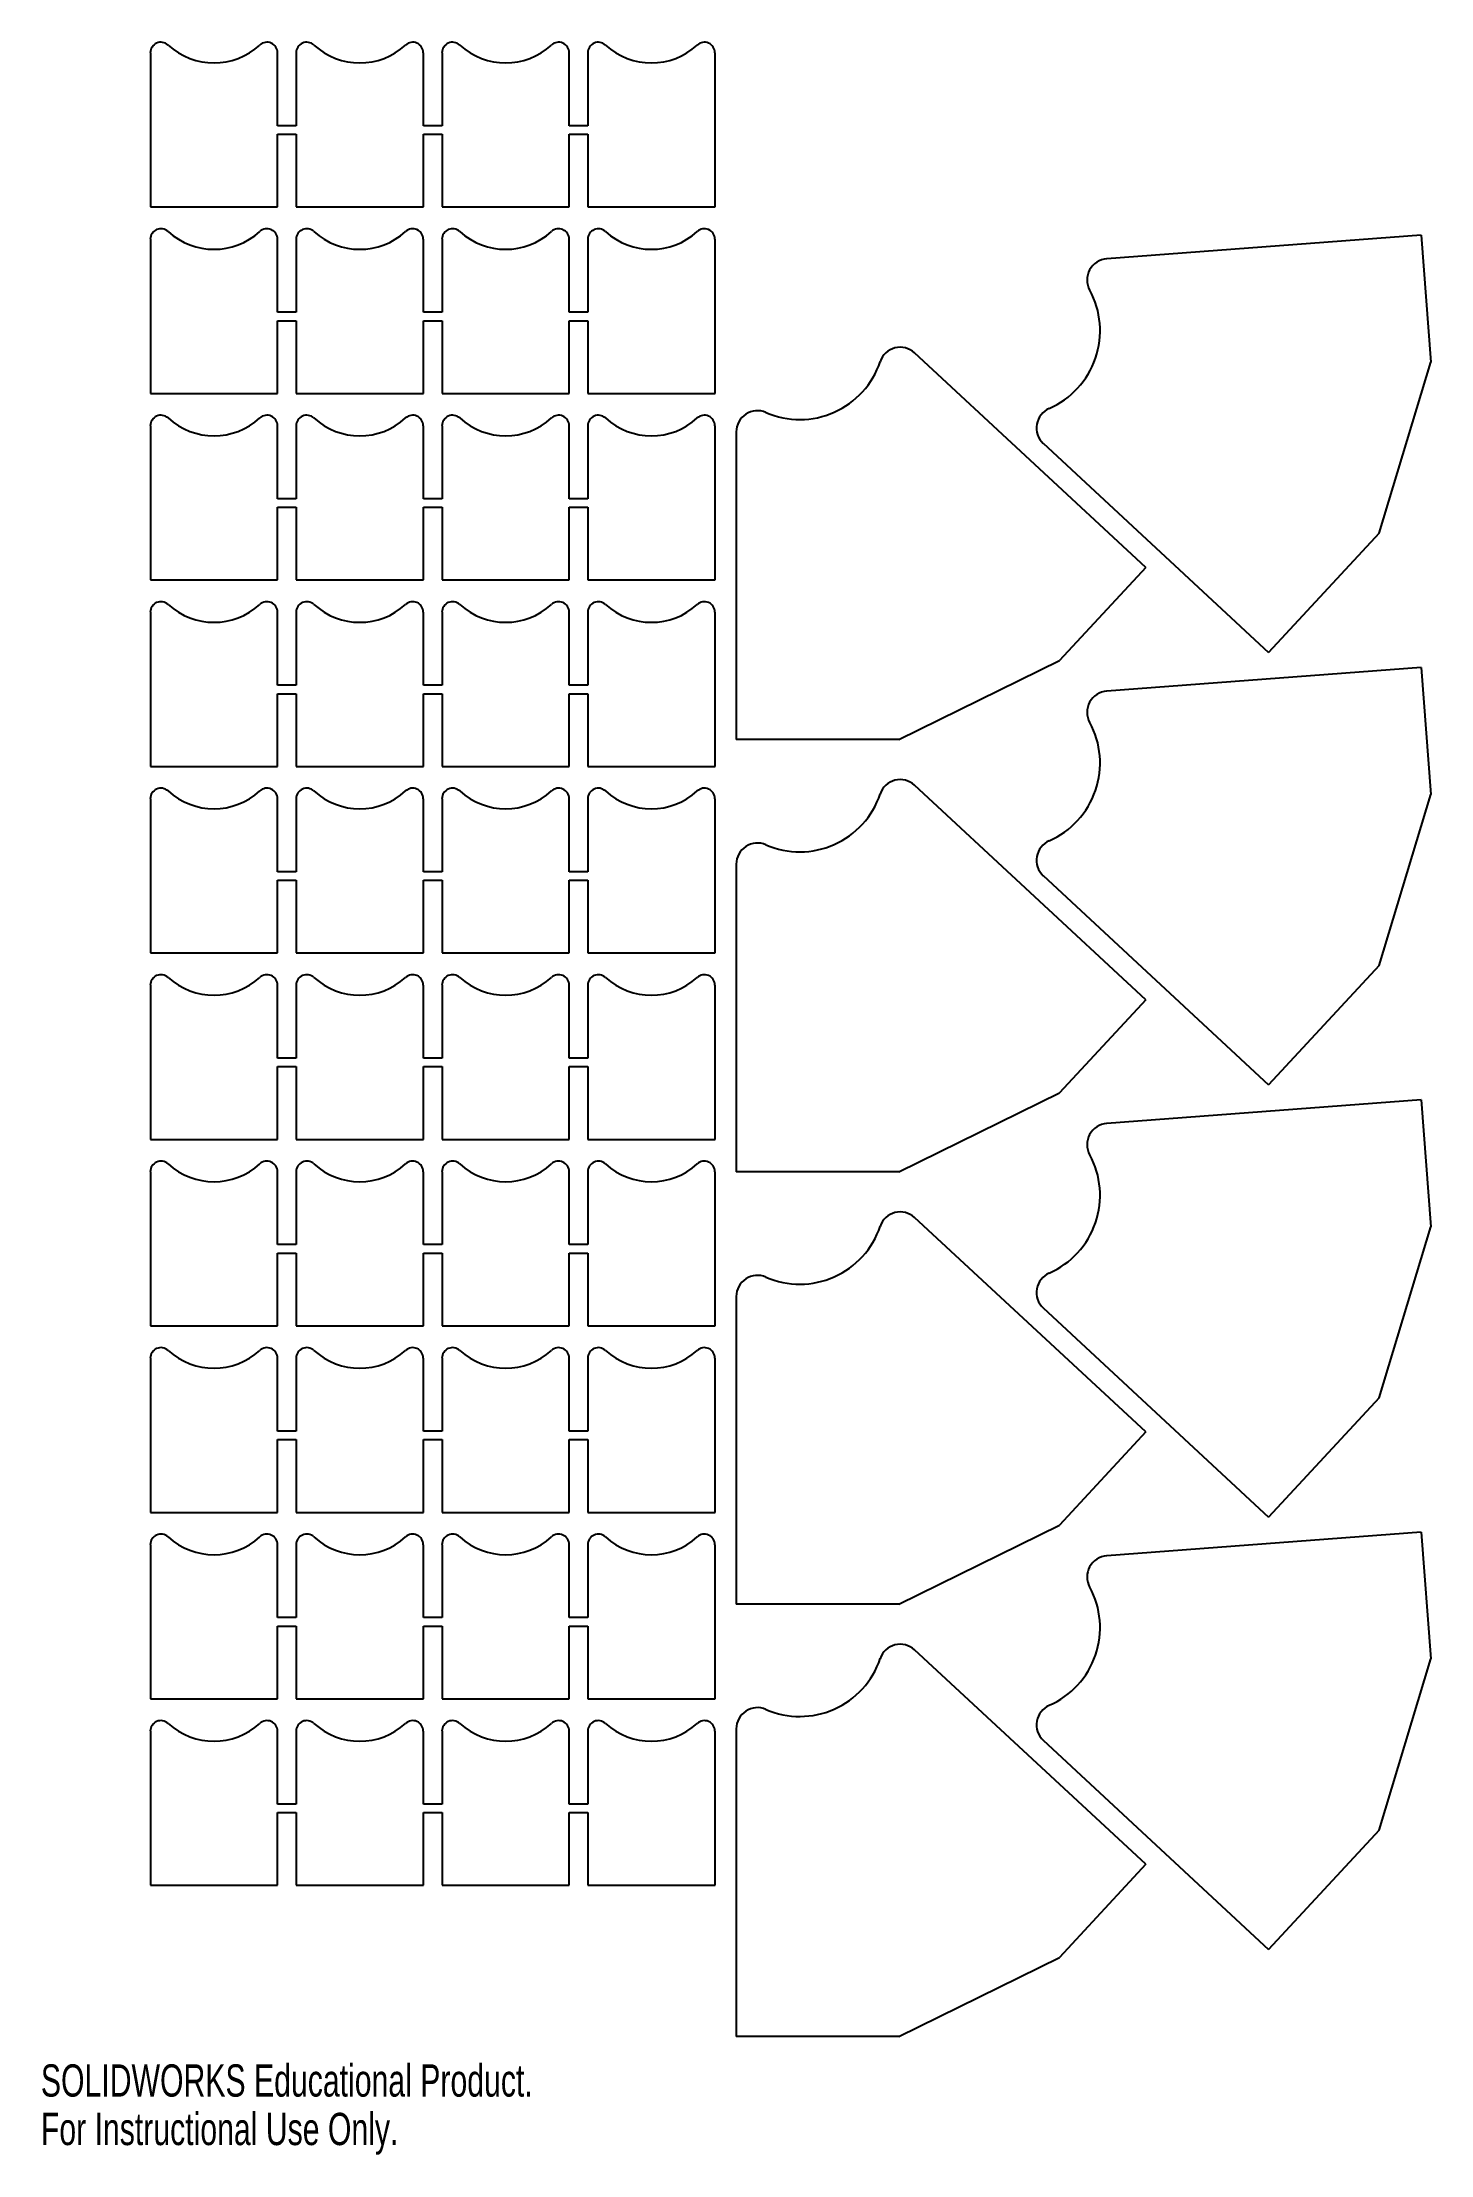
# Model space of a CAD drawing. Header units: inches. Extents: x 0 to 8.2, y -0.6 to 11.9.
import ezdxf

# ---------------------------------------------------------------- set-up
doc = ezdxf.new("R2010")
doc.units = ezdxf.units.IN
doc.header["$MEASUREMENT"] = 0
doc.styles.add('SLDTEXTSTYLE0', font='TXT', dxfattribs={"width": 0.7})

msp = doc.modelspace()

# ---------------------------------------------------------------- linework, layer by layer
at = {"color": 7, "linetype": 'Continuous', "lineweight": 25}
for p, q in [((0.646, 11.825), (0.646, 10.916)), ((1.396, 11.395), (1.396, 11.825)), ((1.506, 11.825), (1.506, 11.395)), ((2.256, 11.395), (2.256, 11.825)), ((2.366, 11.825), (2.366, 11.395)), ((3.116, 11.395), (3.116, 11.825)), ((3.226, 11.825), (3.226, 11.395)), ((3.976, 10.916), (3.976, 11.825)), ((1.506, 11.395), (1.396, 11.395)), ((1.396, 11.345), (1.506, 11.345)), ((1.396, 10.916), (1.396, 11.345)), ((1.506, 11.345), (1.506, 10.916)), ((2.366, 11.395), (2.256, 11.395)), ((2.256, 10.916), (2.256, 11.345)), ((2.256, 11.345), (2.366, 11.345)), ((2.366, 11.345), (2.366, 10.916)), ((3.226, 11.395), (3.116, 11.395)), ((3.116, 10.916), (3.116, 11.345)), ((3.116, 11.345), (3.226, 11.345)), ((3.226, 11.345), (3.226, 10.916)), ((0.646, 10.916), (1.396, 10.916)), ((1.506, 10.916), (2.256, 10.916)), ((2.366, 10.916), (3.116, 10.916)), ((3.226, 10.916), (3.976, 10.916)), ((0.646, 10.725), (0.646, 9.816)), ((1.396, 10.295), (1.396, 10.725)), ((1.506, 10.725), (1.506, 10.295)), ((2.256, 10.295), (2.256, 10.725)), ((2.366, 10.725), (2.366, 10.295)), ((3.116, 10.295), (3.116, 10.725)), ((3.226, 10.725), (3.226, 10.295)), ((3.976, 9.816), (3.976, 10.725)), ((8.141, 10.749), (6.286, 10.61)), ((8.141, 10.749), (8.197, 10.001)), ((1.506, 10.295), (1.396, 10.295)), ((1.396, 10.245), (1.506, 10.245)), ((1.396, 9.816), (1.396, 10.245)), ((1.506, 10.245), (1.506, 9.816)), ((2.366, 10.295), (2.256, 10.295)), ((2.256, 9.816), (2.256, 10.245)), ((2.256, 10.245), (2.366, 10.245)), ((2.366, 10.245), (2.366, 9.816)), ((3.226, 10.295), (3.116, 10.295)), ((3.116, 9.816), (3.116, 10.245)), ((3.116, 10.245), (3.226, 10.245)), ((3.226, 10.245), (3.226, 9.816)), ((6.517, 8.79), (5.153, 10.055)), ((7.893, 8.991), (8.197, 10.001)), ((0.646, 9.816), (1.396, 9.816)), ((1.506, 9.816), (2.256, 9.816)), ((2.366, 9.816), (3.116, 9.816)), ((3.226, 9.816), (3.976, 9.816)), ((0.646, 9.625), (0.646, 8.716)), ((1.396, 9.195), (1.396, 9.625)), ((1.506, 9.625), (1.506, 9.195)), ((2.256, 9.195), (2.256, 9.625)), ((2.366, 9.625), (2.366, 9.195)), ((3.116, 9.195), (3.116, 9.625)), ((3.226, 9.625), (3.226, 9.195)), ((3.976, 8.716), (3.976, 9.625)), ((4.101, 9.589), (4.101, 7.775)), ((5.912, 9.522), (7.241, 8.288)), ((1.506, 9.195), (1.396, 9.195)), ((1.396, 9.145), (1.506, 9.145)), ((1.396, 8.716), (1.396, 9.145)), ((1.506, 9.145), (1.506, 8.716)), ((2.366, 9.195), (2.256, 9.195)), ((2.256, 8.716), (2.256, 9.145)), ((2.256, 9.145), (2.366, 9.145)), ((2.366, 9.145), (2.366, 8.716)), ((3.226, 9.195), (3.116, 9.195)), ((3.116, 8.716), (3.116, 9.145)), ((3.116, 9.145), (3.226, 9.145)), ((3.226, 9.145), (3.226, 8.716)), ((7.893, 8.991), (7.241, 8.288)), ((6.517, 8.79), (6.007, 8.24)), ((0.646, 8.716), (1.396, 8.716)), ((1.506, 8.716), (2.256, 8.716)), ((2.366, 8.716), (3.116, 8.716)), ((3.226, 8.716), (3.976, 8.716)), ((0.646, 8.525), (0.646, 7.616)), ((1.396, 8.095), (1.396, 8.525)), ((1.506, 8.525), (1.506, 8.095)), ((2.256, 8.095), (2.256, 8.525)), ((2.366, 8.525), (2.366, 8.095)), ((3.116, 8.095), (3.116, 8.525)), ((3.226, 8.525), (3.226, 8.095)), ((3.976, 7.616), (3.976, 8.525)), ((5.059, 7.775), (6.007, 8.24)), ((8.141, 8.199), (6.286, 8.06)), ((8.141, 8.199), (8.197, 7.451)), ((1.506, 8.095), (1.396, 8.095)), ((1.396, 8.045), (1.506, 8.045)), ((1.396, 7.616), (1.396, 8.045)), ((1.506, 8.045), (1.506, 7.616)), ((2.366, 8.095), (2.256, 8.095)), ((2.256, 7.616), (2.256, 8.045)), ((2.256, 8.045), (2.366, 8.045)), ((2.366, 8.045), (2.366, 7.616)), ((3.226, 8.095), (3.116, 8.095)), ((3.116, 7.616), (3.116, 8.045)), ((3.116, 8.045), (3.226, 8.045)), ((3.226, 8.045), (3.226, 7.616)), ((5.059, 7.775), (4.101, 7.775)), ((0.646, 7.616), (1.396, 7.616)), ((1.506, 7.616), (2.256, 7.616)), ((2.366, 7.616), (3.116, 7.616)), ((3.226, 7.616), (3.976, 7.616)), ((6.517, 6.24), (5.153, 7.505)), ((0.646, 7.425), (0.646, 6.516)), ((1.396, 6.995), (1.396, 7.425)), ((1.506, 7.425), (1.506, 6.995)), ((2.256, 6.995), (2.256, 7.425)), ((2.366, 7.425), (2.366, 6.995)), ((3.116, 6.995), (3.116, 7.425)), ((3.226, 7.425), (3.226, 6.995)), ((3.976, 6.516), (3.976, 7.425)), ((7.893, 6.441), (8.197, 7.451)), ((1.506, 6.995), (1.396, 6.995)), ((2.366, 6.995), (2.256, 6.995)), ((3.226, 6.995), (3.116, 6.995)), ((4.101, 7.039), (4.101, 5.225)), ((1.396, 6.945), (1.506, 6.945)), ((1.396, 6.516), (1.396, 6.945)), ((1.506, 6.945), (1.506, 6.516)), ((2.256, 6.516), (2.256, 6.945)), ((2.256, 6.945), (2.366, 6.945)), ((2.366, 6.945), (2.366, 6.516)), ((3.116, 6.516), (3.116, 6.945)), ((3.116, 6.945), (3.226, 6.945)), ((3.226, 6.945), (3.226, 6.516)), ((5.912, 6.972), (7.241, 5.738)), ((0.646, 6.516), (1.396, 6.516)), ((1.506, 6.516), (2.256, 6.516)), ((2.366, 6.516), (3.116, 6.516)), ((3.226, 6.516), (3.976, 6.516)), ((7.893, 6.441), (7.241, 5.738)), ((0.646, 6.325), (0.646, 5.416)), ((1.396, 5.895), (1.396, 6.325)), ((1.506, 6.325), (1.506, 5.895)), ((2.256, 5.895), (2.256, 6.325)), ((2.366, 6.325), (2.366, 5.895)), ((3.116, 5.895), (3.116, 6.325)), ((3.226, 6.325), (3.226, 5.895)), ((3.976, 5.416), (3.976, 6.325)), ((6.517, 6.24), (6.007, 5.69)), ((1.506, 5.895), (1.396, 5.895)), ((2.366, 5.895), (2.256, 5.895)), ((3.226, 5.895), (3.116, 5.895)), ((1.396, 5.845), (1.506, 5.845)), ((1.396, 5.416), (1.396, 5.845)), ((1.506, 5.845), (1.506, 5.416)), ((2.256, 5.416), (2.256, 5.845)), ((2.256, 5.845), (2.366, 5.845)), ((2.366, 5.845), (2.366, 5.416)), ((3.116, 5.416), (3.116, 5.845)), ((3.116, 5.845), (3.226, 5.845)), ((3.226, 5.845), (3.226, 5.416)), ((5.059, 5.225), (6.007, 5.69)), ((8.141, 5.649), (6.286, 5.51)), ((8.141, 5.649), (8.197, 4.901)), ((0.646, 5.416), (1.396, 5.416)), ((1.506, 5.416), (2.256, 5.416)), ((2.366, 5.416), (3.116, 5.416)), ((3.226, 5.416), (3.976, 5.416)), ((0.646, 5.225), (0.646, 4.316)), ((1.396, 4.795), (1.396, 5.225)), ((1.506, 5.225), (1.506, 4.795)), ((2.256, 4.795), (2.256, 5.225)), ((2.366, 5.225), (2.366, 4.795)), ((3.116, 4.795), (3.116, 5.225)), ((3.226, 5.225), (3.226, 4.795)), ((3.976, 4.316), (3.976, 5.225)), ((5.059, 5.225), (4.101, 5.225)), ((6.517, 3.69), (5.153, 4.955)), ((7.893, 3.891), (8.197, 4.901)), ((1.506, 4.795), (1.396, 4.795)), ((1.396, 4.745), (1.506, 4.745)), ((1.396, 4.316), (1.396, 4.745)), ((1.506, 4.745), (1.506, 4.316)), ((2.366, 4.795), (2.256, 4.795)), ((2.256, 4.316), (2.256, 4.745)), ((2.256, 4.745), (2.366, 4.745)), ((2.366, 4.745), (2.366, 4.316)), ((3.226, 4.795), (3.116, 4.795)), ((3.116, 4.316), (3.116, 4.745)), ((3.116, 4.745), (3.226, 4.745)), ((3.226, 4.745), (3.226, 4.316)), ((4.101, 4.489), (4.101, 2.675)), ((5.912, 4.422), (7.241, 3.188)), ((0.646, 4.316), (1.396, 4.316)), ((1.506, 4.316), (2.256, 4.316)), ((2.366, 4.316), (3.116, 4.316)), ((3.226, 4.316), (3.976, 4.316)), ((0.646, 4.125), (0.646, 3.216)), ((1.396, 3.695), (1.396, 4.125)), ((1.506, 4.125), (1.506, 3.695)), ((2.256, 3.695), (2.256, 4.125)), ((2.366, 4.125), (2.366, 3.695)), ((3.116, 3.695), (3.116, 4.125)), ((3.226, 4.125), (3.226, 3.695)), ((3.976, 3.216), (3.976, 4.125)), ((7.893, 3.891), (7.241, 3.188)), ((1.506, 3.695), (1.396, 3.695)), ((1.396, 3.645), (1.506, 3.645)), ((1.396, 3.216), (1.396, 3.645)), ((1.506, 3.645), (1.506, 3.216)), ((2.366, 3.695), (2.256, 3.695)), ((2.256, 3.216), (2.256, 3.645)), ((2.256, 3.645), (2.366, 3.645)), ((2.366, 3.645), (2.366, 3.216)), ((3.226, 3.695), (3.116, 3.695)), ((3.116, 3.216), (3.116, 3.645)), ((3.116, 3.645), (3.226, 3.645)), ((3.226, 3.645), (3.226, 3.216)), ((6.517, 3.69), (6.007, 3.14)), ((0.646, 3.216), (1.396, 3.216)), ((1.506, 3.216), (2.256, 3.216)), ((2.366, 3.216), (3.116, 3.216)), ((3.226, 3.216), (3.976, 3.216)), ((5.059, 2.675), (6.007, 3.14)), ((0.646, 3.025), (0.646, 2.116)), ((1.396, 2.595), (1.396, 3.025)), ((1.506, 3.025), (1.506, 2.595)), ((2.256, 2.595), (2.256, 3.025)), ((2.366, 3.025), (2.366, 2.595)), ((3.116, 2.595), (3.116, 3.025)), ((3.226, 3.025), (3.226, 2.595)), ((3.976, 2.116), (3.976, 3.025)), ((8.141, 3.099), (6.286, 2.96)), ((8.141, 3.099), (8.197, 2.351)), ((5.059, 2.675), (4.101, 2.675)), ((1.506, 2.595), (1.396, 2.595)), ((1.396, 2.545), (1.506, 2.545)), ((1.396, 2.116), (1.396, 2.545)), ((1.506, 2.545), (1.506, 2.116)), ((2.366, 2.595), (2.256, 2.595)), ((2.256, 2.116), (2.256, 2.545)), ((2.256, 2.545), (2.366, 2.545)), ((2.366, 2.545), (2.366, 2.116)), ((3.226, 2.595), (3.116, 2.595)), ((3.116, 2.116), (3.116, 2.545)), ((3.116, 2.545), (3.226, 2.545)), ((3.226, 2.545), (3.226, 2.116)), ((6.517, 1.14), (5.153, 2.405)), ((7.893, 1.341), (8.197, 2.351)), ((0.646, 2.116), (1.396, 2.116)), ((1.506, 2.116), (2.256, 2.116)), ((2.366, 2.116), (3.116, 2.116)), ((3.226, 2.116), (3.976, 2.116)), ((0.646, 1.925), (0.646, 1.016)), ((1.396, 1.495), (1.396, 1.925)), ((1.506, 1.925), (1.506, 1.495)), ((2.256, 1.495), (2.256, 1.925)), ((2.366, 1.925), (2.366, 1.495)), ((3.116, 1.495), (3.116, 1.925)), ((3.226, 1.925), (3.226, 1.495)), ((3.976, 1.016), (3.976, 1.925)), ((4.101, 1.939), (4.101, 0.125)), ((5.912, 1.872), (7.241, 0.638)), ((1.506, 1.495), (1.396, 1.495)), ((2.366, 1.495), (2.256, 1.495)), ((3.226, 1.495), (3.116, 1.495)), ((1.396, 1.445), (1.506, 1.445)), ((1.396, 1.016), (1.396, 1.445)), ((1.506, 1.445), (1.506, 1.016)), ((2.256, 1.016), (2.256, 1.445)), ((2.256, 1.445), (2.366, 1.445)), ((2.366, 1.445), (2.366, 1.016)), ((3.116, 1.016), (3.116, 1.445)), ((3.116, 1.445), (3.226, 1.445)), ((3.226, 1.445), (3.226, 1.016)), ((7.893, 1.341), (7.241, 0.638)), ((6.517, 1.14), (6.007, 0.59)), ((0.646, 1.016), (1.396, 1.016)), ((1.506, 1.016), (2.256, 1.016)), ((2.366, 1.016), (3.116, 1.016)), ((3.226, 1.016), (3.976, 1.016)), ((5.059, 0.125), (6.007, 0.59)), ((5.059, 0.125), (4.101, 0.125))]:
    msp.add_line(p, q, dxfattribs=at)
for centre, radius, start, end in [((0.708, 11.825), 0.0625, 47.4934, 180), ((1.021, 12.166), 0.4, 227.4934, 312.5066), ((1.333, 11.825), 0.0625, 360, 132.5066), ((1.568, 11.825), 0.0625, 47.4934, 180), ((1.881, 12.166), 0.4, 227.4934, 312.5066), ((2.193, 11.825), 0.0625, 360, 132.5066), ((2.428, 11.825), 0.0625, 47.4934, 180), ((2.741, 12.166), 0.4, 227.4934, 312.5066), ((3.053, 11.825), 0.0625, 360, 132.5066), ((3.288, 11.825), 0.0625, 47.4934, 180), ((3.601, 12.166), 0.4, 227.4934, 312.5066), ((3.913, 11.825), 0.0625, 360, 132.5066), ((0.708, 10.725), 0.0625, 47.4934, 180), ((1.021, 11.066), 0.4, 227.4934, 312.5066), ((1.333, 10.725), 0.0625, 360, 132.5066), ((1.568, 10.725), 0.0625, 47.4934, 180), ((1.881, 11.066), 0.4, 227.4934, 312.5066), ((2.193, 10.725), 0.0625, 360, 132.5066), ((2.428, 10.725), 0.0625, 47.4934, 180), ((2.741, 11.066), 0.4, 227.4934, 312.5066), ((3.053, 10.725), 0.0625, 360, 132.5066), ((3.288, 10.725), 0.0625, 47.4934, 180), ((3.601, 11.066), 0.4, 227.4934, 312.5066), ((3.913, 10.725), 0.0625, 360, 132.5066), ((6.295, 10.485), 0.125, 94.28, 208.6036), ((5.747, 10.186), 0.5, 293.5618, 28.6036), ((4.476, 10.162), 0.5, 246.4218, 341.4636), ((5.068, 9.963), 0.125, 47.14, 161.4636), ((5.997, 9.613), 0.125, 113.5618, 227.14), ((0.708, 9.625), 0.0625, 47.4934, 180), ((1.021, 9.966), 0.4, 227.4934, 312.5066), ((1.333, 9.625), 0.0625, 360, 132.5066), ((1.568, 9.625), 0.0625, 47.4934, 180), ((1.881, 9.966), 0.4, 227.4934, 312.5066), ((2.193, 9.625), 0.0625, 360, 132.5066), ((2.428, 9.625), 0.0625, 47.4934, 180), ((2.741, 9.966), 0.4, 227.4934, 312.5066), ((3.053, 9.625), 0.0625, 360, 132.5066), ((3.288, 9.625), 0.0625, 47.4934, 180), ((3.601, 9.966), 0.4, 227.4934, 312.5066), ((3.913, 9.625), 0.0625, 360, 132.5066), ((4.226, 9.589), 0.125, 66.4218, 180), ((0.708, 8.525), 0.0625, 47.4934, 180), ((1.021, 8.866), 0.4, 227.4934, 312.5066), ((1.333, 8.525), 0.0625, 360, 132.5066), ((1.568, 8.525), 0.0625, 47.4934, 180), ((1.881, 8.866), 0.4, 227.4934, 312.5066), ((2.193, 8.525), 0.0625, 360, 132.5066), ((2.428, 8.525), 0.0625, 47.4934, 180), ((2.741, 8.866), 0.4, 227.4934, 312.5066), ((3.053, 8.525), 0.0625, 360, 132.5066), ((3.288, 8.525), 0.0625, 47.4934, 180), ((3.601, 8.866), 0.4, 227.4934, 312.5066), ((3.913, 8.525), 0.0625, 360, 132.5066), ((6.295, 7.935), 0.125, 94.28, 208.6036), ((5.747, 7.636), 0.5, 293.5618, 28.6036), ((0.708, 7.425), 0.0625, 47.4934, 180), ((1.333, 7.425), 0.0625, 360, 132.5066), ((1.568, 7.425), 0.0625, 47.4934, 180), ((2.193, 7.425), 0.0625, 360, 132.5066), ((2.428, 7.425), 0.0625, 47.4934, 180), ((3.053, 7.425), 0.0625, 360, 132.5066), ((3.288, 7.425), 0.0625, 47.4934, 180), ((3.913, 7.425), 0.0625, 360, 132.5066), ((5.068, 7.413), 0.125, 47.14, 161.4636), ((1.021, 7.766), 0.4, 227.4934, 312.5066), ((1.881, 7.766), 0.4, 227.4934, 312.5066), ((2.741, 7.766), 0.4, 227.4934, 312.5066), ((3.601, 7.766), 0.4, 227.4934, 312.5066), ((4.476, 7.612), 0.5, 246.4218, 341.4636), ((4.226, 7.039), 0.125, 66.4218, 180), ((5.997, 7.063), 0.125, 113.5618, 227.14), ((0.708, 6.325), 0.0625, 47.4934, 180), ((1.021, 6.666), 0.4, 227.4934, 312.5066), ((1.333, 6.325), 0.0625, 360, 132.5066), ((1.568, 6.325), 0.0625, 47.4934, 180), ((1.881, 6.666), 0.4, 227.4934, 312.5066), ((2.193, 6.325), 0.0625, 360, 132.5066), ((2.428, 6.325), 0.0625, 47.4934, 180), ((2.741, 6.666), 0.4, 227.4934, 312.5066), ((3.053, 6.325), 0.0625, 360, 132.5066), ((3.288, 6.325), 0.0625, 47.4934, 180), ((3.601, 6.666), 0.4, 227.4934, 312.5066), ((3.913, 6.325), 0.0625, 360, 132.5066), ((6.295, 5.385), 0.125, 94.28, 208.6036), ((0.708, 5.225), 0.0625, 47.4934, 180), ((1.021, 5.566), 0.4, 227.4934, 312.5066), ((1.333, 5.225), 0.0625, 360, 132.5066), ((1.568, 5.225), 0.0625, 47.4934, 180), ((1.881, 5.566), 0.4, 227.4934, 312.5066), ((2.193, 5.225), 0.0625, 360, 132.5066), ((2.428, 5.225), 0.0625, 47.4934, 180), ((2.741, 5.566), 0.4, 227.4934, 312.5066), ((3.053, 5.225), 0.0625, 360, 132.5066), ((3.288, 5.225), 0.0625, 47.4934, 180), ((3.601, 5.566), 0.4, 227.4934, 312.5066), ((3.913, 5.225), 0.0625, 360, 132.5066), ((5.747, 5.086), 0.5, 293.5618, 28.6036), ((5.068, 4.863), 0.125, 47.14, 161.4636), ((4.476, 5.062), 0.5, 246.4218, 341.4636), ((4.226, 4.489), 0.125, 66.4218, 180), ((5.997, 4.513), 0.125, 113.5618, 227.14), ((0.708, 4.125), 0.0625, 47.4934, 180), ((1.021, 4.466), 0.4, 227.4934, 312.5066), ((1.333, 4.125), 0.0625, 360, 132.5066), ((1.568, 4.125), 0.0625, 47.4934, 180), ((1.881, 4.466), 0.4, 227.4934, 312.5066), ((2.193, 4.125), 0.0625, 360, 132.5066), ((2.428, 4.125), 0.0625, 47.4934, 180), ((2.741, 4.466), 0.4, 227.4934, 312.5066), ((3.053, 4.125), 0.0625, 360, 132.5066), ((3.288, 4.125), 0.0625, 47.4934, 180), ((3.601, 4.466), 0.4, 227.4934, 312.5066), ((3.913, 4.125), 0.0625, 360, 132.5066), ((0.708, 3.025), 0.0625, 47.4934, 180), ((1.021, 3.366), 0.4, 227.4934, 312.5066), ((1.333, 3.025), 0.0625, 360, 132.5066), ((1.568, 3.025), 0.0625, 47.4934, 180), ((1.881, 3.366), 0.4, 227.4934, 312.5066), ((2.193, 3.025), 0.0625, 360, 132.5066), ((2.428, 3.025), 0.0625, 47.4934, 180), ((2.741, 3.366), 0.4, 227.4934, 312.5066), ((3.053, 3.025), 0.0625, 360, 132.5066), ((3.288, 3.025), 0.0625, 47.4934, 180), ((3.601, 3.366), 0.4, 227.4934, 312.5066), ((3.913, 3.025), 0.0625, 360, 132.5066), ((6.295, 2.835), 0.125, 94.28, 208.6036), ((5.747, 2.536), 0.5, 293.5618, 28.6036), ((5.068, 2.313), 0.125, 47.14, 161.4636), ((4.476, 2.512), 0.5, 246.4218, 341.4636), ((4.226, 1.939), 0.125, 66.4218, 180), ((5.997, 1.963), 0.125, 113.5618, 227.14), ((0.708, 1.925), 0.0625, 47.4934, 180), ((1.021, 2.266), 0.4, 227.4934, 312.5066), ((1.333, 1.925), 0.0625, 360, 132.5066), ((1.568, 1.925), 0.0625, 47.4934, 180), ((1.881, 2.266), 0.4, 227.4934, 312.5066), ((2.193, 1.925), 0.0625, 360, 132.5066), ((2.428, 1.925), 0.0625, 47.4934, 180), ((2.741, 2.266), 0.4, 227.4934, 312.5066), ((3.053, 1.925), 0.0625, 360, 132.5066), ((3.288, 1.925), 0.0625, 47.4934, 180), ((3.601, 2.266), 0.4, 227.4934, 312.5066), ((3.913, 1.925), 0.0625, 360, 132.5066)]:
    msp.add_arc(centre, radius, start, end, dxfattribs=at)

# ---------------------------------------------------------------- texts
at = {"color": 7, "linetype": 'Continuous', "char_height": 0.1903, "attachment_point": 1, "style": 'SLDTEXTSTYLE0'}
for s, insert in [('SOLIDWORKS Educational Product.', (0, -0.04)), ('For Instructional Use Only.', (0, -0.326))]:
    msp.add_mtext(s, dxfattribs=dict(at, insert=insert))

doc.saveas('drawing.dxf')
